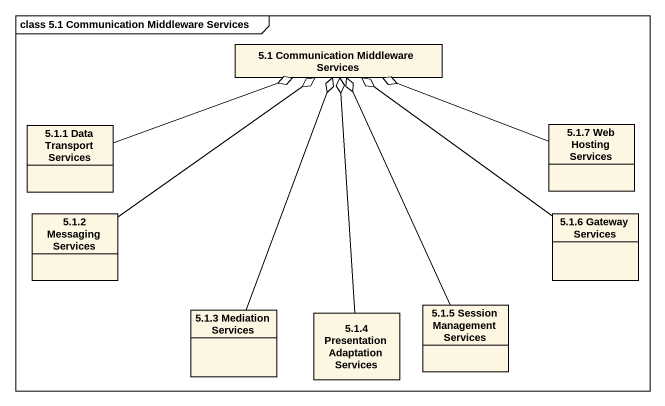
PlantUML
@startuml
mainframe class 5.1 Communication Middleware Services
hide circle
hide empty members
class "5.1 Communication Middleware Services" as c5_1_Communication
class "5.1.1 Data Transport Services" as c5_1_1_Data_Transport
class "5.1.7 Web Hosting Services" as c5_1_7_Web_Hosting_Services
class "5.1.2 Messaging Services" as c5_1_2_Messaging_Services
class "5.1.6 Gateway Services" as c5_1_6_Gateway_Services
class "5.1.3 Mediation Services" as c5_1_3_Mediation_Services
class "5.1.4 Presentation Adaptation Services" as c5_1_4_Presentation
class "5.1.5 Session Management Services" as c5_1_5_Session_Management
c5_1_1_Data_Transport -right-o c5_1_Communication
c5_1_7_Web_Hosting_Services -left-o c5_1_Communication
c5_1_2_Messaging_Services -up-o c5_1_Communication
c5_1_6_Gateway_Services -up-o c5_1_Communication
c5_1_3_Mediation_Services -up-o c5_1_Communication
c5_1_4_Presentation -up-o c5_1_Communication
c5_1_5_Session_Management -up-o c5_1_Communication
@enduml
